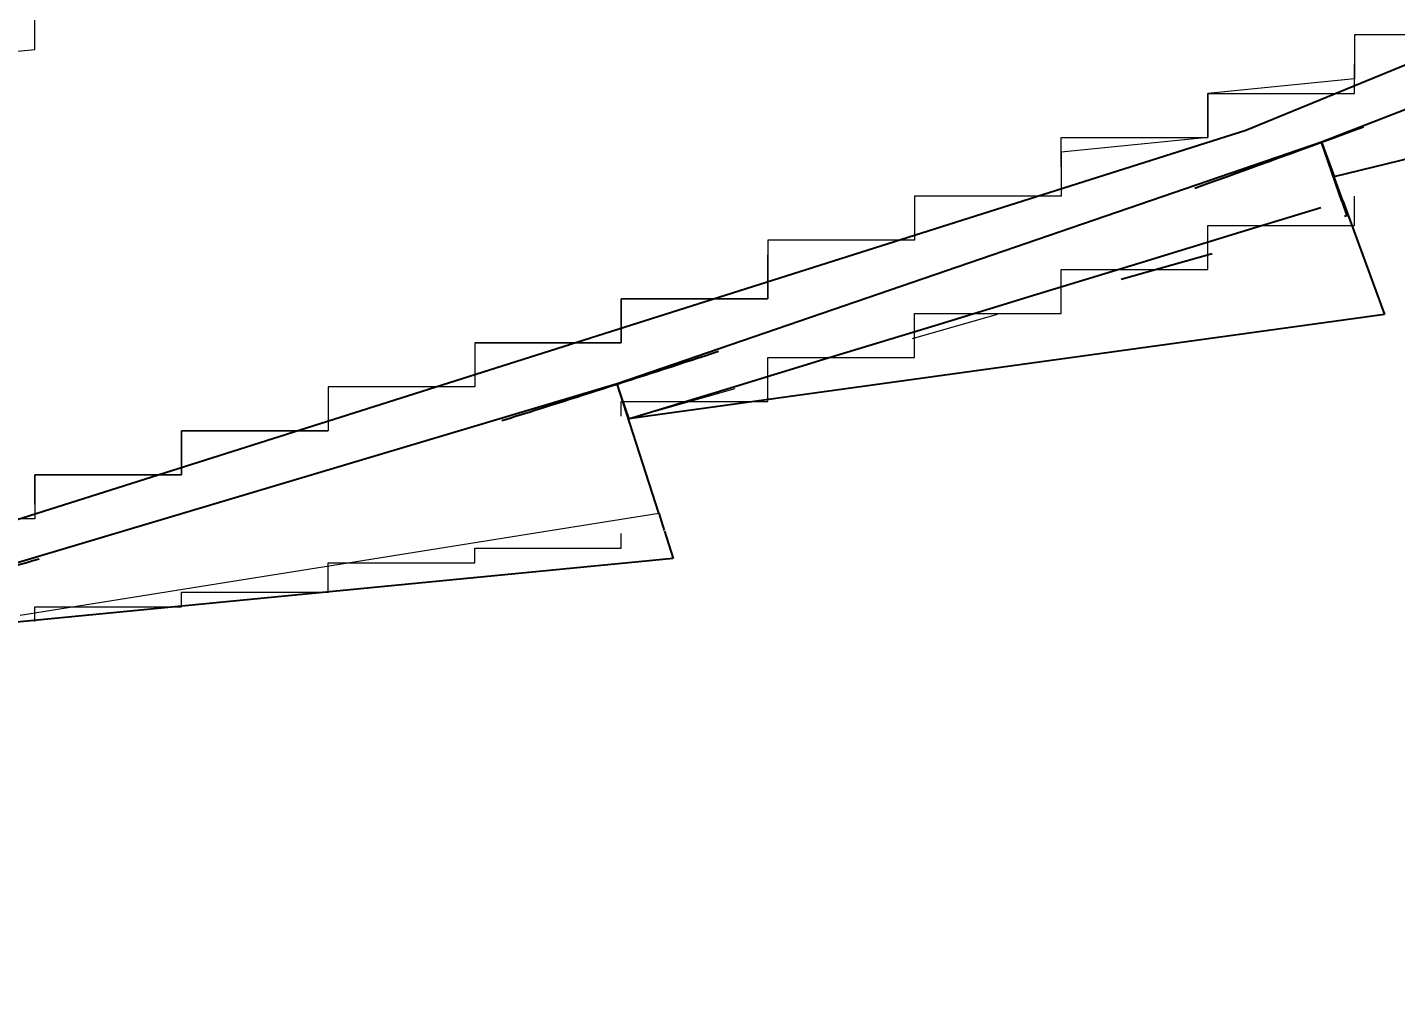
# Model space of a CAD drawing. Header units: millimetres. Extents: x -174040 to 151923, y -227569 to 142020.
# Drawn here: x -116684 to -115751, y -1966 to -1306 of the extents above; entities that cross this region are included whole.
import ezdxf

# ---------------------------------------------------------------- set-up
doc = ezdxf.new("R2010")
doc.units = ezdxf.units.MM
doc.header["$LTSCALE"] = 5
doc.linetypes.add('E-RG-1F$0$$0$DOTE', pattern=[2.42, 2, -0.2, 0.02, -0.2])
for name, color, linetype in [('00外装饰面', 21, 'Continuous'), ('A—楼梯、电梯、栏杆', 50, 'Continuous'), ('A—轴线、尺寸', 1, 'Continuous'), ('E1-RI-3F$0$J-DOTE轴线', 1, 'Continuous'), ('轴线100', 1, 'Continuous')]:
    doc.layers.add(name, color=color, linetype=linetype)
doc.layers.add('E1-RI-3F$0$A-GLAZ', color=6, linetype='Continuous', lineweight=5)
doc.layers.add('E1-RI-3F$0$A-GLAZ-CWMG', color=3, linetype='Continuous', lineweight=5)
doc.styles.add('ARIAL', font='arial.ttf')
doc.dimstyles.new('200', dxfattribs={"dimscale": 200, "dimtxt": 2.5, "dimasz": 2, "dimexe": 1, "dimexo": 1, "dimgap": 0.8, "dimtad": 1, "dimdec": 0, "dimdsep": 46, "dimtxsty": 'ARIAL', "dimblk1": 'ARCHTICK', "dimblk2": 'ARCHTICK', "dimsah": 1, "dimcen": -0.9, "dimdle": 1, "dimclrd": 256, "dimclre": 256, "dimclrt": 40, "dimaunit": 1, "dimadec": 0, "dimazin": 0, "dimtfac": 0.35, "dimtdec": 0, "dimtix": 1, "dimtmove": 2, "dimatfit": 3, "dimldrblk": 'ARCHTICK', "dimfxl": 0, "dimtvp": 0.8, "dimtolj": 1, "dimtzin": 0, "dimarcsym": 0})

# ---------------------------------------------------------------- blocks, each defined once
blk = doc.blocks.new('_ArchTick')
at = {"color": 0, "linetype": 'ByBlock', "const_width": 0.15}
blk.add_lwpolyline([(-0.5, -0.5), (0.5, 0.5)], dxfattribs=at)
blk = doc.blocks.new('*D205')
at = {"layer": 'A—轴线、尺寸', "linetype": 'ByBlock', "lineweight": -2}
for p, q in [((-113662.22, 3512.54), (-111806.54, -5253.37)), ((-120663.67, 2786.61), (-118654.77, -6703.09)), ((-111652.3, -5016.28), (-116518.79, -6046.49)), ((-118891.86, -6548.85), (-118286.99, -6420.8))]:
    blk.add_line(p, q, dxfattribs=at)
at = {"layer": 'Defpoints', "color": 0, "linetype": 'ByBlock'}
for p in [(-113703.64, 3708.2), (-120705.09, 2982.27), (-111847.96, -5057.7)]:
    blk.add_point(p, dxfattribs=at)
at = {"layer": 'A—轴线、尺寸', "linetype": 'ByBlock', "lineweight": -2, "xscale": 400, "yscale": 400, "zscale": 400}
for p, rotation in [((-111847.96, -5057.7), 11.95264845949663), ((-118696.19, -6507.43), 191.9526484594966)]:
    blk.add_blockref('_ArchTick', p, dxfattribs=dict(at, rotation=rotation))
at = {"layer": 'A—轴线、尺寸', "color": 40, "linetype": 'ByBlock', "insert": (-117455.96, -5982.97), "char_height": 500, "attachment_point": 5, "rotation": 11.95265, "style": 'ARIAL'}
blk.add_mtext('\\A1;7000', dxfattribs=at)
blk = doc.blocks.new('*D250')
at = {"layer": 'A—轴线、尺寸', "linetype": 'ByBlock', "lineweight": -2}
for p, q in [((-113765.77, 4001.69), (-111599.43, -6231.69)), ((-141374.06, -779.91), (-138992.37, -12030.58)), ((-139229.45, -11876.34), (-111445.19, -5994.61))]:
    blk.add_line(p, q, dxfattribs=at)
at = {"layer": 'Defpoints', "color": 0, "linetype": 'ByBlock'}
for p in [(-113807.19, 4197.36), (-141415.48, -584.25), (-111640.85, -6036.03)]:
    blk.add_point(p, dxfattribs=at)
at = {"layer": 'A—轴线、尺寸', "linetype": 'ByBlock', "lineweight": -2, "xscale": 400, "yscale": 400, "zscale": 400}
for p, rotation in [((-111640.85, -6036.03), 11.95264845949663), ((-139033.79, -11834.92), 191.9526484594966)]:
    blk.add_blockref('_ArchTick', p, dxfattribs=dict(at, rotation=rotation))
at = {"layer": 'A—轴线、尺寸', "color": 40, "linetype": 'ByBlock', "insert": (-125423.33, -8529.19), "char_height": 500, "attachment_point": 5, "rotation": 11.95265, "style": 'ARIAL'}
blk.add_mtext('\\A1;28000', dxfattribs=at)
blk = doc.blocks.new('A$C1C9D1350')
at = {"layer": '轴线100', "linetype": 'E-RG-1F$0$$0$DOTE'}
blk.add_arc((-185606.87, -484410.07), 487500, 90.1310594, 98.0275648, dxfattribs=at)

msp = doc.modelspace()

# ---------------------------------------------------------------- linework, layer by layer
at = {"layer": '00外装饰面', "linetype": 'ByBlock', "ltscale": 5}
msp.add_lwpolyline([(-134258.8, -2040.11), (-134130.33, -2646.92, -0.034352), (-67514.07, 2263.76), (-67252.44, 5211.15)], format="xyb", dxfattribs=at)
at = {"layer": 'A—楼梯、电梯、栏杆'}
for p, q in [((-114922.34, -996.03, 0.03), (-115852.94, -1376.53, 0.03)), ((-115328.31, -1200.22), (-115801.31, -1384.58)), ((-115852.97, -1376.54, 0.07), (-116811.4, -1680.2, 0.07)), ((-115801.31, -1384.58), (-116281.46, -1549.42)), ((-115801.31, -1384.58), (-116281.46, -1549.42)), ((-115801.31, -1384.58), (-115792.71, -1408.06)), ((-115786.69, -1424.49), (-115801.31, -1384.58)), ((-115787.52, -1424.74), (-115801.31, -1384.58)), ((-115792.71, -1408.06), (-115721.31, -1390.58)), ((-115787.51, -1424.77), (-115784.08, -1434.77)), ((-115786.69, -1424.49), (-115758.31, -1501.95)), ((-115784.08, -1434.77), (-115785.55, -1435.19)), ((-115875.79, -1460.69), (-115937.87, -1478.24)), ((-115758.31, -1501.95), (-116273.82, -1573.23)), ((-116281.46, -1549.42), (-116767.95, -1694.45)), ((-116253.22, -1637.5), (-116281.46, -1549.42)), ((-116253.22, -1637.5), (-116249.44, -1649.31)), ((-116249.3, -1649.75), (-116243.3, -1668.45)), ((-116243.3, -1668.45), (-116761.3, -1718.55))]:
    msp.add_line(p, q, dxfattribs=at)
msp.add_lwpolyline([(-116273.82, -1573.23), (-116204.23, -1551.98), (-116134.64, -1530.73), (-116065.05, -1509.48), (-115995.46, -1488.23), (-115925.87, -1466.99), (-115856.28, -1445.74), (-115801.82, -1429.11)], dxfattribs=at)
for start, end in [(289.696196, 290.262272), (287.392292, 288.108577), (285.223219, 285.869254)]:
    msp.add_arc((-120064.65, 10252.39), 12393.36, start, end, dxfattribs=at)
at = {"layer": 'E1-RI-3F$0$A-GLAZ', "color": 8}
for p, q in [((-116678.71, -1311.3), (-116678.71, -1301.3)), ((-116678.71, -1321.3), (-116678.71, -1311.3)), ((-116678.71, -1311.3), (-116678.71, -1311.3)), ((-116678.71, -1311.3), (-116678.71, -1311.3)), ((-115678.71, -1311.3), (-115778.71, -1311.3)), ((-115778.71, -1311.3), (-115778.71, -1321.3)), ((-116778.71, -1331.3), (-116678.71, -1321.3)), ((-116678.71, -1321.3), (-116678.71, -1321.3)), ((-116678.71, -1321.3), (-116678.71, -1321.3)), ((-115778.71, -1321.3), (-115778.71, -1321.3)), ((-115778.71, -1321.3), (-115778.71, -1321.3)), ((-115778.71, -1321.3), (-115778.71, -1331.3)), ((-115778.71, -1331.3), (-115778.71, -1331.3)), ((-115778.71, -1331.3), (-115778.71, -1341.3)), ((-115778.71, -1341.3), (-115878.71, -1351.3)), ((-115778.71, -1341.3), (-115778.71, -1341.3)), ((-115778.71, -1341.3), (-115778.71, -1341.3)), ((-115878.71, -1351.3), (-115878.71, -1351.3)), ((-115878.71, -1351.3), (-115878.71, -1361.3)), ((-115878.71, -1361.3), (-115878.71, -1361.3)), ((-115878.71, -1361.3), (-115878.71, -1361.3)), ((-115878.71, -1361.3), (-115878.71, -1371.3)), ((-115878.71, -1371.3), (-115878.71, -1371.3)), ((-115878.71, -1371.3), (-115878.71, -1371.3)), ((-115878.71, -1371.3), (-115878.71, -1381.3)), ((-115878.71, -1381.3), (-115978.71, -1391.3)), ((-115878.71, -1381.3), (-115878.71, -1381.3)), ((-115978.71, -1391.3), (-115978.71, -1391.3)), ((-115978.71, -1391.3), (-115978.71, -1391.3)), ((-115978.71, -1391.3), (-115978.71, -1401.3)), ((-115978.71, -1401.3), (-115978.71, -1401.3)), ((-115978.71, -1401.3), (-115978.71, -1411.3)), ((-115978.71, -1411.3), (-115978.71, -1411.3)), ((-115978.71, -1411.3), (-115978.71, -1411.3)), ((-115978.71, -1411.3), (-115978.71, -1421.3)), ((-115978.71, -1421.3), (-116078.71, -1421.3)), ((-116078.71, -1421.3), (-116078.71, -1421.3)), ((-116078.71, -1421.3), (-116078.71, -1431.3)), ((-115778.71, -1431.3), (-115778.71, -1421.3)), ((-115778.71, -1421.3), (-115778.71, -1421.3)), ((-116078.71, -1431.3), (-116078.71, -1431.3)), ((-116078.71, -1431.3), (-116078.71, -1431.3)), ((-116078.71, -1431.3), (-116078.71, -1441.3)), ((-115778.71, -1441.3), (-115778.71, -1431.3)), ((-115778.71, -1431.3), (-115778.71, -1431.3)), ((-115778.71, -1431.3), (-115778.71, -1431.3)), ((-115778.71, -1431.3), (-115778.71, -1431.3)), ((-115778.71, -1431.3), (-115778.71, -1431.3)), ((-115778.71, -1431.3), (-115778.71, -1431.3)), ((-115778.71, -1431.3), (-115778.71, -1431.3)), ((-115778.71, -1431.3), (-115778.71, -1431.3)), ((-115778.71, -1431.3), (-115778.71, -1431.3)), ((-115778.71, -1431.3), (-115778.71, -1431.3)), ((-115778.71, -1431.3), (-115778.71, -1431.3)), ((-115778.71, -1431.3), (-115778.71, -1431.3)), ((-115778.71, -1431.3), (-115778.71, -1431.3)), ((-116078.71, -1441.3), (-116078.71, -1441.3)), ((-116078.71, -1441.3), (-116078.71, -1451.3)), ((-115878.71, -1451.3), (-115878.71, -1441.3)), ((-115878.71, -1441.3), (-115878.71, -1441.3)), ((-115878.71, -1441.3), (-115878.71, -1441.3)), ((-115878.71, -1441.3), (-115878.71, -1441.3)), ((-115878.71, -1441.3), (-115878.71, -1441.3)), ((-115878.71, -1441.3), (-115878.71, -1441.3)), ((-115878.71, -1441.3), (-115878.71, -1441.3)), ((-115878.71, -1441.3), (-115878.71, -1441.3)), ((-115878.71, -1441.3), (-115878.71, -1441.3)), ((-115878.71, -1441.3), (-115878.71, -1441.3)), ((-115878.71, -1441.3), (-115878.71, -1441.3)), ((-115878.71, -1441.3), (-115778.71, -1441.3)), ((-115778.71, -1441.3), (-115778.71, -1441.3)), ((-116078.71, -1451.3), (-116178.71, -1451.3)), ((-116178.71, -1451.3), (-116178.71, -1461.3)), ((-116078.71, -1451.3), (-116078.71, -1451.3)), ((-115878.71, -1461.3), (-115878.71, -1451.3)), ((-115878.71, -1451.3), (-115878.71, -1451.3)), ((-115878.71, -1451.3), (-115878.71, -1451.3)), ((-115878.71, -1451.3), (-115878.71, -1451.3)), ((-115878.71, -1451.3), (-115878.71, -1451.3)), ((-115878.71, -1451.3), (-115878.71, -1451.3)), ((-115878.71, -1451.3), (-115878.71, -1451.3)), ((-115878.71, -1451.3), (-115878.71, -1451.3)), ((-115878.71, -1451.3), (-115878.71, -1451.3)), ((-115878.71, -1451.3), (-115878.71, -1451.3)), ((-115878.71, -1451.3), (-115878.71, -1451.3)), ((-115878.71, -1451.3), (-115878.71, -1451.3)), ((-115878.71, -1451.3), (-115878.71, -1451.3)), ((-116178.71, -1461.3), (-116178.71, -1461.3)), ((-116178.71, -1461.3), (-116178.71, -1461.3)), ((-116178.71, -1461.3), (-116178.71, -1471.3)), ((-116178.71, -1471.3), (-116178.71, -1461.3)), ((-116178.71, -1461.3), (-116178.71, -1461.3)), ((-116178.71, -1461.3), (-116178.71, -1461.3)), ((-116178.71, -1461.3), (-116178.71, -1461.3)), ((-116178.71, -1461.3), (-116178.71, -1461.3)), ((-116178.71, -1461.3), (-116178.71, -1461.3)), ((-116178.71, -1461.3), (-116178.71, -1461.3)), ((-116178.71, -1461.3), (-116178.71, -1461.3)), ((-116178.71, -1461.3), (-116178.71, -1461.3)), ((-116178.71, -1461.3), (-116178.71, -1461.3)), ((-116178.71, -1461.3), (-116178.71, -1461.3)), ((-116178.71, -1461.3), (-116178.71, -1461.3)), ((-116178.71, -1461.3), (-116178.71, -1461.3)), ((-116178.71, -1461.3), (-116178.71, -1461.3)), ((-116178.71, -1461.3), (-116178.71, -1461.3)), ((-116178.71, -1461.3), (-116178.71, -1461.3)), ((-116178.71, -1461.3), (-116178.71, -1461.3)), ((-116178.71, -1461.3), (-116178.71, -1461.3)), ((-116178.71, -1461.3), (-116178.71, -1461.3)), ((-115878.71, -1471.3), (-115878.71, -1461.3)), ((-115878.71, -1461.3), (-115878.71, -1461.3)), ((-115878.71, -1461.3), (-115878.71, -1461.3)), ((-115878.71, -1461.3), (-115878.71, -1461.3)), ((-115878.71, -1461.3), (-115878.71, -1461.3)), ((-115878.71, -1461.3), (-115878.71, -1461.3)), ((-115878.71, -1461.3), (-115878.71, -1461.3)), ((-115878.71, -1461.3), (-115878.71, -1461.3)), ((-115878.71, -1461.3), (-115878.71, -1461.3)), ((-115878.71, -1461.3), (-115878.71, -1461.3)), ((-115878.71, -1461.3), (-115878.71, -1461.3)), ((-115878.71, -1461.3), (-115878.71, -1461.3)), ((-115878.71, -1461.3), (-115878.71, -1461.3)), ((-116178.71, -1471.3), (-116178.71, -1471.3)), ((-116178.71, -1471.3), (-116178.71, -1471.3)), ((-116178.71, -1471.3), (-116178.71, -1481.3)), ((-116178.71, -1481.3), (-116178.71, -1471.3)), ((-116178.71, -1471.3), (-116178.71, -1471.3)), ((-116178.71, -1471.3), (-116178.71, -1471.3)), ((-116178.71, -1471.3), (-116178.71, -1471.3)), ((-116178.71, -1471.3), (-116178.71, -1471.3)), ((-116178.71, -1471.3), (-116178.71, -1471.3)), ((-116178.71, -1471.3), (-116178.71, -1471.3)), ((-116178.71, -1471.3), (-116178.71, -1471.3)), ((-116178.71, -1471.3), (-116178.71, -1471.3)), ((-116178.71, -1471.3), (-116178.71, -1471.3)), ((-116178.71, -1471.3), (-116178.71, -1471.3)), ((-116178.71, -1471.3), (-116178.71, -1471.3)), ((-116178.71, -1471.3), (-116178.71, -1471.3)), ((-116178.71, -1471.3), (-116178.71, -1471.3)), ((-116178.71, -1471.3), (-116178.71, -1471.3)), ((-116178.71, -1471.3), (-116178.71, -1471.3)), ((-116178.71, -1471.3), (-116178.71, -1471.3)), ((-116178.71, -1471.3), (-116178.71, -1471.3)), ((-116178.71, -1471.3), (-116178.71, -1471.3)), ((-116178.71, -1471.3), (-116178.71, -1471.3)), ((-116178.71, -1471.3), (-116178.71, -1471.3)), ((-116178.71, -1471.3), (-116178.71, -1471.3)), ((-116178.71, -1471.3), (-116178.71, -1471.3)), ((-116178.71, -1471.3), (-116178.71, -1471.3)), ((-116178.71, -1471.3), (-116178.71, -1471.3)), ((-115978.71, -1481.3), (-115978.71, -1471.3)), ((-115978.71, -1471.3), (-115978.71, -1471.3)), ((-115978.71, -1471.3), (-115978.71, -1471.3)), ((-115978.71, -1471.3), (-115978.71, -1471.3)), ((-115978.71, -1471.3), (-115978.71, -1471.3)), ((-115978.71, -1471.3), (-115978.71, -1471.3)), ((-115978.71, -1471.3), (-115978.71, -1471.3)), ((-115978.71, -1471.3), (-115978.71, -1471.3)), ((-115978.71, -1471.3), (-115978.71, -1471.3)), ((-115978.71, -1471.3), (-115978.71, -1471.3)), ((-115978.71, -1471.3), (-115978.71, -1471.3)), ((-115978.71, -1471.3), (-115878.71, -1471.3)), ((-115878.71, -1471.3), (-115878.71, -1471.3)), ((-116178.71, -1481.3), (-116178.71, -1481.3)), ((-116178.71, -1481.3), (-116178.71, -1491.3)), ((-116178.71, -1491.3), (-116178.71, -1481.3)), ((-116178.71, -1481.3), (-116178.71, -1481.3)), ((-116178.71, -1481.3), (-116178.71, -1481.3)), ((-116178.71, -1481.3), (-116178.71, -1481.3)), ((-116178.71, -1481.3), (-116178.71, -1481.3)), ((-116178.71, -1481.3), (-116178.71, -1481.3)), ((-116178.71, -1481.3), (-116178.71, -1481.3)), ((-116178.71, -1481.3), (-116178.71, -1481.3)), ((-116178.71, -1481.3), (-116178.71, -1481.3)), ((-116178.71, -1481.3), (-116178.71, -1481.3)), ((-116178.71, -1481.3), (-116178.71, -1481.3)), ((-116178.71, -1481.3), (-116178.71, -1481.3)), ((-116178.71, -1481.3), (-116178.71, -1481.3)), ((-116178.71, -1481.3), (-116178.71, -1481.3)), ((-116178.71, -1481.3), (-116178.71, -1481.3)), ((-116178.71, -1481.3), (-116178.71, -1481.3)), ((-116178.71, -1481.3), (-116178.71, -1481.3)), ((-116178.71, -1481.3), (-116178.71, -1481.3)), ((-116178.71, -1481.3), (-116178.71, -1481.3)), ((-116178.71, -1481.3), (-116178.71, -1481.3)), ((-116178.71, -1481.3), (-116178.71, -1481.3)), ((-116178.71, -1481.3), (-116178.71, -1481.3)), ((-116178.71, -1481.3), (-116178.71, -1481.3)), ((-116178.71, -1481.3), (-116178.71, -1481.3)), ((-116178.71, -1481.3), (-116178.71, -1481.3)), ((-115978.71, -1491.3), (-115978.71, -1481.3)), ((-115978.71, -1481.3), (-115978.71, -1481.3)), ((-115978.71, -1481.3), (-115978.71, -1481.3)), ((-115978.71, -1481.3), (-115978.71, -1481.3)), ((-115978.71, -1481.3), (-115978.71, -1481.3)), ((-115978.71, -1481.3), (-115978.71, -1481.3)), ((-115978.71, -1481.3), (-115978.71, -1481.3)), ((-115978.71, -1481.3), (-115978.71, -1481.3)), ((-115978.71, -1481.3), (-115978.71, -1481.3)), ((-115978.71, -1481.3), (-115978.71, -1481.3)), ((-115978.71, -1481.3), (-115978.71, -1481.3)), ((-115978.71, -1481.3), (-115978.71, -1481.3)), ((-115978.71, -1481.3), (-115978.71, -1481.3)), ((-116178.71, -1491.3), (-116278.71, -1491.3)), ((-116278.71, -1491.3), (-116278.71, -1491.3)), ((-116278.71, -1491.3), (-116278.71, -1501.3)), ((-116278.71, -1501.3), (-116278.71, -1491.3)), ((-116278.71, -1491.3), (-116278.71, -1491.3)), ((-116278.71, -1491.3), (-116278.71, -1491.3)), ((-116278.71, -1491.3), (-116278.71, -1491.3)), ((-116278.71, -1491.3), (-116278.71, -1491.3)), ((-116278.71, -1491.3), (-116278.71, -1491.3)), ((-116278.71, -1491.3), (-116278.71, -1491.3)), ((-116278.71, -1491.3), (-116278.71, -1491.3)), ((-116278.71, -1491.3), (-116278.71, -1491.3)), ((-116278.71, -1491.3), (-116278.71, -1491.3)), ((-116278.71, -1491.3), (-116278.71, -1491.3)), ((-116278.71, -1491.3), (-116278.71, -1491.3)), ((-116278.71, -1491.3), (-116278.71, -1491.3)), ((-116278.71, -1491.3), (-116278.71, -1491.3)), ((-116278.71, -1491.3), (-116278.71, -1491.3)), ((-116278.71, -1491.3), (-116278.71, -1491.3)), ((-116278.71, -1491.3), (-116278.71, -1491.3)), ((-116278.71, -1491.3), (-116278.71, -1491.3)), ((-116278.71, -1491.3), (-116278.71, -1491.3)), ((-116278.71, -1491.3), (-116278.71, -1491.3)), ((-116278.71, -1491.3), (-116278.71, -1491.3)), ((-116278.71, -1491.3), (-116178.71, -1491.3)), ((-116178.71, -1491.3), (-116178.71, -1491.3)), ((-116178.71, -1491.3), (-116178.71, -1491.3)), ((-115978.71, -1501.3), (-115978.71, -1491.3)), ((-115978.71, -1491.3), (-115978.71, -1491.3)), ((-115978.71, -1491.3), (-115978.71, -1491.3)), ((-115978.71, -1491.3), (-115978.71, -1491.3)), ((-115978.71, -1491.3), (-115978.71, -1491.3)), ((-115978.71, -1491.3), (-115978.71, -1491.3)), ((-115978.71, -1491.3), (-115978.71, -1491.3)), ((-115978.71, -1491.3), (-115978.71, -1491.3)), ((-115978.71, -1491.3), (-115978.71, -1491.3)), ((-115978.71, -1491.3), (-115978.71, -1491.3)), ((-115978.71, -1491.3), (-115978.71, -1491.3)), ((-115978.71, -1491.3), (-115978.71, -1491.3)), ((-115978.71, -1491.3), (-115978.71, -1491.3)), ((-116278.71, -1501.3), (-116278.71, -1501.3)), ((-116278.71, -1501.3), (-116278.71, -1501.3)), ((-116278.71, -1501.3), (-116278.71, -1511.3)), ((-116278.71, -1511.3), (-116278.71, -1501.3)), ((-116278.71, -1501.3), (-116278.71, -1501.3)), ((-116278.71, -1501.3), (-116278.71, -1501.3)), ((-116278.71, -1501.3), (-116278.71, -1501.3)), ((-116278.71, -1501.3), (-116278.71, -1501.3)), ((-116278.71, -1501.3), (-116278.71, -1501.3)), ((-116278.71, -1501.3), (-116278.71, -1501.3)), ((-116278.71, -1501.3), (-116278.71, -1501.3)), ((-116278.71, -1501.3), (-116278.71, -1501.3)), ((-116278.71, -1501.3), (-116278.71, -1501.3)), ((-116278.71, -1501.3), (-116278.71, -1501.3)), ((-116278.71, -1501.3), (-116278.71, -1501.3)), ((-116278.71, -1501.3), (-116278.71, -1501.3)), ((-116278.71, -1501.3), (-116278.71, -1501.3)), ((-116278.71, -1501.3), (-116278.71, -1501.3)), ((-116278.71, -1501.3), (-116278.71, -1501.3)), ((-116278.71, -1501.3), (-116278.71, -1501.3)), ((-116278.71, -1501.3), (-116278.71, -1501.3)), ((-116278.71, -1501.3), (-116278.71, -1501.3)), ((-116278.71, -1501.3), (-116278.71, -1501.3)), ((-116278.71, -1501.3), (-116278.71, -1501.3)), ((-116278.71, -1501.3), (-116278.71, -1501.3)), ((-116278.71, -1501.3), (-116278.71, -1501.3)), ((-116278.71, -1501.3), (-116278.71, -1501.3)), ((-116278.71, -1501.3), (-116278.71, -1501.3)), ((-116078.71, -1511.3), (-116078.71, -1501.3)), ((-116078.71, -1501.3), (-116078.71, -1501.3)), ((-116078.71, -1501.3), (-116078.71, -1501.3)), ((-116078.71, -1501.3), (-116078.71, -1501.3)), ((-116078.71, -1501.3), (-116078.71, -1501.3)), ((-116078.71, -1501.3), (-116078.71, -1501.3)), ((-116078.71, -1501.3), (-116078.71, -1501.3)), ((-116078.71, -1501.3), (-116078.71, -1501.3)), ((-116078.71, -1501.3), (-116078.71, -1501.3)), ((-116078.71, -1501.3), (-116078.71, -1501.3)), ((-116078.71, -1501.3), (-116078.71, -1501.3)), ((-116078.71, -1501.3), (-115978.71, -1501.3)), ((-115978.71, -1501.3), (-115978.71, -1501.3)), ((-116278.71, -1511.3), (-116278.71, -1511.3)), ((-116278.71, -1511.3), (-116278.71, -1511.3)), ((-116278.71, -1511.3), (-116278.71, -1521.3)), ((-116278.71, -1521.3), (-116278.71, -1511.3)), ((-116278.71, -1511.3), (-116278.71, -1511.3)), ((-116278.71, -1511.3), (-116278.71, -1511.3)), ((-116278.71, -1511.3), (-116278.71, -1511.3)), ((-116278.71, -1511.3), (-116278.71, -1511.3)), ((-116278.71, -1511.3), (-116278.71, -1511.3)), ((-116278.71, -1511.3), (-116278.71, -1511.3)), ((-116278.71, -1511.3), (-116278.71, -1511.3)), ((-116278.71, -1511.3), (-116278.71, -1511.3)), ((-116278.71, -1511.3), (-116278.71, -1511.3)), ((-116278.71, -1511.3), (-116278.71, -1511.3)), ((-116278.71, -1511.3), (-116278.71, -1511.3)), ((-116278.71, -1511.3), (-116278.71, -1511.3)), ((-116278.71, -1511.3), (-116278.71, -1511.3)), ((-116278.71, -1511.3), (-116278.71, -1511.3)), ((-116278.71, -1511.3), (-116278.71, -1511.3)), ((-116278.71, -1511.3), (-116278.71, -1511.3)), ((-116278.71, -1511.3), (-116278.71, -1511.3)), ((-116278.71, -1511.3), (-116278.71, -1511.3)), ((-116278.71, -1511.3), (-116278.71, -1511.3)), ((-116278.71, -1511.3), (-116278.71, -1511.3)), ((-116278.71, -1511.3), (-116278.71, -1511.3)), ((-116278.71, -1511.3), (-116278.71, -1511.3)), ((-116278.71, -1511.3), (-116278.71, -1511.3)), ((-116278.71, -1511.3), (-116278.71, -1511.3)), ((-116278.71, -1511.3), (-116278.71, -1511.3)), ((-116022.41, -1502.13), (-116080.46, -1518.54)), ((-116078.71, -1521.3), (-116078.71, -1511.3)), ((-116078.71, -1511.3), (-116078.71, -1511.3)), ((-116078.71, -1511.3), (-116078.71, -1511.3)), ((-116078.71, -1511.3), (-116078.71, -1511.3)), ((-116078.71, -1511.3), (-116078.71, -1511.3)), ((-116078.71, -1511.3), (-116078.71, -1511.3)), ((-116078.71, -1511.3), (-116078.71, -1511.3)), ((-116078.71, -1511.3), (-116078.71, -1511.3)), ((-116078.71, -1511.3), (-116078.71, -1511.3)), ((-116078.71, -1511.3), (-116078.71, -1511.3)), ((-116078.71, -1511.3), (-116078.71, -1511.3)), ((-116078.71, -1511.3), (-116078.71, -1511.3)), ((-116078.71, -1511.3), (-116078.71, -1511.3)), ((-116278.71, -1521.3), (-116378.71, -1521.3)), ((-116378.71, -1521.3), (-116378.71, -1521.3)), ((-116378.71, -1521.3), (-116378.71, -1531.3)), ((-116378.71, -1521.3), (-116378.71, -1521.3)), ((-116378.71, -1521.3), (-116378.71, -1521.3)), ((-116378.71, -1521.3), (-116378.71, -1521.3)), ((-116378.71, -1521.3), (-116378.71, -1521.3)), ((-116378.71, -1521.3), (-116378.71, -1521.3)), ((-116378.71, -1521.3), (-116378.71, -1521.3)), ((-116378.71, -1521.3), (-116278.71, -1521.3)), ((-116278.71, -1521.3), (-116278.71, -1521.3)), ((-116278.71, -1521.3), (-116278.71, -1521.3)), ((-116278.71, -1521.3), (-116278.71, -1521.3)), ((-116278.71, -1521.3), (-116278.71, -1521.3)), ((-116278.71, -1521.3), (-116278.71, -1521.3)), ((-116278.71, -1521.3), (-116278.71, -1521.3)), ((-116278.71, -1521.3), (-116278.71, -1521.3)), ((-116278.71, -1521.3), (-116278.71, -1521.3)), ((-116078.71, -1531.3), (-116078.71, -1521.3)), ((-116078.71, -1521.3), (-116078.71, -1521.3)), ((-116078.71, -1521.3), (-116078.71, -1521.3)), ((-116078.71, -1521.3), (-116078.71, -1521.3)), ((-116078.71, -1521.3), (-116078.71, -1521.3)), ((-116078.71, -1521.3), (-116078.71, -1521.3)), ((-116078.71, -1521.3), (-116078.71, -1521.3)), ((-116078.71, -1521.3), (-116078.71, -1521.3)), ((-116078.71, -1521.3), (-116078.71, -1521.3)), ((-116078.71, -1521.3), (-116078.71, -1521.3)), ((-116078.71, -1521.3), (-116078.71, -1521.3)), ((-116078.71, -1521.3), (-116078.71, -1521.3)), ((-116078.71, -1521.3), (-116078.71, -1521.3)), ((-116378.71, -1531.3), (-116378.71, -1531.3)), ((-116378.71, -1531.3), (-116378.71, -1531.3)), ((-116378.71, -1531.3), (-116378.71, -1541.3)), ((-116178.71, -1541.3), (-116178.71, -1531.3)), ((-116178.71, -1531.3), (-116178.71, -1531.3)), ((-116178.71, -1531.3), (-116178.71, -1531.3)), ((-116178.71, -1531.3), (-116178.71, -1531.3)), ((-116178.71, -1531.3), (-116178.71, -1531.3)), ((-116178.71, -1531.3), (-116178.71, -1531.3)), ((-116178.71, -1531.3), (-116178.71, -1531.3)), ((-116178.71, -1531.3), (-116178.71, -1531.3)), ((-116178.71, -1531.3), (-116178.71, -1531.3)), ((-116178.71, -1531.3), (-116078.71, -1531.3)), ((-116078.71, -1531.3), (-116078.71, -1531.3)), ((-116078.71, -1531.3), (-116078.71, -1531.3)), ((-116378.71, -1541.3), (-116378.71, -1541.3)), ((-116378.71, -1541.3), (-116378.71, -1541.3)), ((-116378.71, -1541.3), (-116378.71, -1551.3)), ((-116178.71, -1551.3), (-116178.71, -1541.3)), ((-116178.71, -1541.3), (-116178.71, -1541.3)), ((-116178.71, -1541.3), (-116178.71, -1541.3)), ((-116178.71, -1541.3), (-116178.71, -1541.3)), ((-116178.71, -1541.3), (-116178.71, -1541.3)), ((-116178.71, -1541.3), (-116178.71, -1541.3)), ((-116178.71, -1541.3), (-116178.71, -1541.3)), ((-116178.71, -1541.3), (-116178.71, -1541.3)), ((-116178.71, -1541.3), (-116178.71, -1541.3)), ((-116178.71, -1541.3), (-116178.71, -1541.3)), ((-116178.71, -1541.3), (-116178.71, -1541.3)), ((-116178.71, -1541.3), (-116178.71, -1541.3)), ((-116178.71, -1541.3), (-116178.71, -1541.3)), ((-116378.71, -1551.3), (-116478.71, -1551.3)), ((-116478.71, -1551.3), (-116478.71, -1551.3)), ((-116478.71, -1551.3), (-116478.71, -1561.3)), ((-116281.46, -1549.42), (-116273.82, -1573.23)), ((-116281.46, -1549.42), (-116273.34, -1573.06)), ((-116201.32, -1552.7), (-116273.34, -1573.06)), ((-116178.71, -1561.3), (-116178.71, -1551.3)), ((-116178.71, -1551.3), (-116178.71, -1551.3)), ((-116178.71, -1551.3), (-116178.71, -1551.3)), ((-116178.71, -1551.3), (-116178.71, -1551.3)), ((-116178.71, -1551.3), (-116178.71, -1551.3)), ((-116178.71, -1551.3), (-116178.71, -1551.3)), ((-116178.71, -1551.3), (-116178.71, -1551.3)), ((-116178.71, -1551.3), (-116178.71, -1551.3)), ((-116178.71, -1551.3), (-116178.71, -1551.3)), ((-116178.71, -1551.3), (-116178.71, -1551.3)), ((-116178.71, -1551.3), (-116178.71, -1551.3)), ((-116178.71, -1551.3), (-116178.71, -1551.3)), ((-116178.71, -1551.3), (-116178.71, -1551.3)), ((-116478.71, -1561.3), (-116478.71, -1561.3)), ((-116478.71, -1561.3), (-116478.71, -1561.3)), ((-116478.71, -1561.3), (-116478.71, -1571.3)), ((-116278.71, -1571.3), (-116278.71, -1561.3)), ((-116278.71, -1561.3), (-116278.71, -1561.3)), ((-116278.71, -1561.3), (-116278.71, -1561.3)), ((-116278.71, -1561.3), (-116278.71, -1561.3)), ((-116278.71, -1561.3), (-116278.71, -1561.3)), ((-116278.71, -1561.3), (-116278.71, -1561.3)), ((-116278.71, -1561.3), (-116278.71, -1561.3)), ((-116278.71, -1561.3), (-116278.71, -1561.3)), ((-116278.71, -1561.3), (-116278.71, -1561.3)), ((-116278.71, -1561.3), (-116178.71, -1561.3)), ((-116178.71, -1561.3), (-116178.71, -1561.3)), ((-116178.71, -1561.3), (-116178.71, -1561.3)), ((-116178.71, -1561.3), (-116178.71, -1561.3)), ((-116478.71, -1571.3), (-116478.71, -1571.3)), ((-116478.71, -1571.3), (-116478.71, -1571.3)), ((-116478.71, -1571.3), (-116478.71, -1581.3)), ((-116278.71, -1571.3), (-116278.71, -1571.3)), ((-116278.71, -1571.3), (-116278.71, -1571.3)), ((-116278.71, -1571.3), (-116278.71, -1571.3)), ((-116278.71, -1571.3), (-116278.71, -1571.3)), ((-116278.71, -1571.3), (-116278.71, -1571.3)), ((-116278.71, -1571.3), (-116278.71, -1571.3)), ((-116278.71, -1571.3), (-116278.71, -1571.3)), ((-116278.71, -1571.3), (-116278.71, -1571.3)), ((-116478.71, -1581.3), (-116578.71, -1581.3)), ((-116578.71, -1581.3), (-116578.71, -1591.3)), ((-116578.71, -1591.3), (-116578.71, -1581.3)), ((-116578.71, -1581.3), (-116578.71, -1581.3)), ((-116578.71, -1581.3), (-116578.71, -1581.3)), ((-116578.71, -1581.3), (-116578.71, -1581.3)), ((-116578.71, -1581.3), (-116578.71, -1581.3)), ((-116578.71, -1581.3), (-116578.71, -1581.3)), ((-116578.71, -1581.3), (-116578.71, -1581.3)), ((-116578.71, -1581.3), (-116578.71, -1581.3)), ((-116578.71, -1581.3), (-116578.71, -1581.3)), ((-116578.71, -1581.3), (-116578.71, -1581.3)), ((-116578.71, -1581.3), (-116578.71, -1581.3)), ((-116578.71, -1581.3), (-116578.71, -1581.3)), ((-116578.71, -1581.3), (-116478.71, -1581.3)), ((-116478.71, -1581.3), (-116478.71, -1581.3)), ((-116478.71, -1581.3), (-116478.71, -1581.3)), ((-116478.71, -1581.3), (-116478.71, -1581.3)), ((-116478.71, -1581.3), (-116478.71, -1581.3)), ((-116478.71, -1581.3), (-116478.71, -1581.3)), ((-116478.71, -1581.3), (-116478.71, -1581.3)), ((-116478.71, -1581.3), (-116478.71, -1581.3)), ((-116478.71, -1581.3), (-116478.71, -1581.3)), ((-116478.71, -1581.3), (-116478.71, -1581.3)), ((-116478.71, -1581.3), (-116478.71, -1581.3)), ((-116478.71, -1581.3), (-116478.71, -1581.3)), ((-116478.71, -1581.3), (-116478.71, -1581.3)), ((-116478.71, -1581.3), (-116478.71, -1581.3)), ((-116478.71, -1581.3), (-116478.71, -1581.3)), ((-116578.71, -1591.3), (-116578.71, -1591.3)), ((-116578.71, -1591.3), (-116578.71, -1591.3)), ((-116578.71, -1591.3), (-116578.71, -1601.3)), ((-116578.71, -1601.3), (-116578.71, -1591.3)), ((-116578.71, -1591.3), (-116578.71, -1591.3)), ((-116578.71, -1591.3), (-116578.71, -1591.3)), ((-116578.71, -1591.3), (-116578.71, -1591.3)), ((-116578.71, -1591.3), (-116578.71, -1591.3)), ((-116578.71, -1591.3), (-116578.71, -1591.3)), ((-116578.71, -1591.3), (-116578.71, -1591.3)), ((-116578.71, -1591.3), (-116578.71, -1591.3)), ((-116578.71, -1591.3), (-116578.71, -1591.3)), ((-116578.71, -1591.3), (-116578.71, -1591.3)), ((-116578.71, -1591.3), (-116578.71, -1591.3)), ((-116578.71, -1591.3), (-116578.71, -1591.3)), ((-116578.71, -1591.3), (-116578.71, -1591.3)), ((-116578.71, -1591.3), (-116578.71, -1591.3)), ((-116578.71, -1591.3), (-116578.71, -1591.3)), ((-116578.71, -1591.3), (-116578.71, -1591.3)), ((-116578.71, -1591.3), (-116578.71, -1591.3)), ((-116578.71, -1591.3), (-116578.71, -1591.3)), ((-116578.71, -1591.3), (-116578.71, -1591.3)), ((-116578.71, -1591.3), (-116578.71, -1591.3)), ((-116578.71, -1591.3), (-116578.71, -1591.3)), ((-116578.71, -1591.3), (-116578.71, -1591.3)), ((-116578.71, -1591.3), (-116578.71, -1591.3)), ((-116578.71, -1591.3), (-116578.71, -1591.3)), ((-116578.71, -1591.3), (-116578.71, -1591.3)), ((-116578.71, -1591.3), (-116578.71, -1591.3)), ((-116578.71, -1591.3), (-116578.71, -1591.3)), ((-116578.71, -1601.3), (-116578.71, -1601.3)), ((-116578.71, -1601.3), (-116578.71, -1601.3)), ((-116578.71, -1601.3), (-116578.71, -1611.3)), ((-116578.71, -1611.3), (-116578.71, -1601.3)), ((-116578.71, -1601.3), (-116578.71, -1601.3)), ((-116578.71, -1601.3), (-116578.71, -1601.3)), ((-116578.71, -1601.3), (-116578.71, -1601.3)), ((-116578.71, -1601.3), (-116578.71, -1601.3)), ((-116578.71, -1601.3), (-116578.71, -1601.3)), ((-116578.71, -1601.3), (-116578.71, -1601.3)), ((-116578.71, -1601.3), (-116578.71, -1601.3)), ((-116578.71, -1601.3), (-116578.71, -1601.3)), ((-116578.71, -1601.3), (-116578.71, -1601.3)), ((-116578.71, -1601.3), (-116578.71, -1601.3)), ((-116578.71, -1601.3), (-116578.71, -1601.3)), ((-116578.71, -1601.3), (-116578.71, -1601.3)), ((-116578.71, -1601.3), (-116578.71, -1601.3)), ((-116578.71, -1601.3), (-116578.71, -1601.3)), ((-116578.71, -1601.3), (-116578.71, -1601.3)), ((-116578.71, -1601.3), (-116578.71, -1601.3)), ((-116578.71, -1601.3), (-116578.71, -1601.3)), ((-116578.71, -1601.3), (-116578.71, -1601.3)), ((-116578.71, -1601.3), (-116578.71, -1601.3)), ((-116578.71, -1601.3), (-116578.71, -1601.3)), ((-116578.71, -1601.3), (-116578.71, -1601.3)), ((-116578.71, -1601.3), (-116578.71, -1601.3)), ((-116578.71, -1601.3), (-116578.71, -1601.3)), ((-116578.71, -1601.3), (-116578.71, -1601.3)), ((-116578.71, -1601.3), (-116578.71, -1601.3)), ((-116578.71, -1601.3), (-116578.71, -1601.3)), ((-116578.71, -1611.3), (-116678.71, -1611.3)), ((-116678.71, -1611.3), (-116678.71, -1621.3)), ((-116678.71, -1621.3), (-116678.71, -1611.3)), ((-116678.71, -1611.3), (-116678.71, -1611.3)), ((-116678.71, -1611.3), (-116678.71, -1611.3)), ((-116678.71, -1611.3), (-116678.71, -1611.3)), ((-116678.71, -1611.3), (-116678.71, -1611.3)), ((-116678.71, -1611.3), (-116678.71, -1611.3)), ((-116678.71, -1611.3), (-116678.71, -1611.3)), ((-116678.71, -1611.3), (-116678.71, -1611.3)), ((-116678.71, -1611.3), (-116678.71, -1611.3)), ((-116678.71, -1611.3), (-116678.71, -1611.3)), ((-116678.71, -1611.3), (-116678.71, -1611.3)), ((-116678.71, -1611.3), (-116678.71, -1611.3)), ((-116678.71, -1611.3), (-116678.71, -1611.3)), ((-116678.71, -1611.3), (-116578.71, -1611.3)), ((-116578.71, -1611.3), (-116578.71, -1611.3)), ((-116578.71, -1611.3), (-116578.71, -1611.3)), ((-116578.71, -1611.3), (-116578.71, -1611.3)), ((-116578.71, -1611.3), (-116578.71, -1611.3)), ((-116578.71, -1611.3), (-116578.71, -1611.3)), ((-116578.71, -1611.3), (-116578.71, -1611.3)), ((-116578.71, -1611.3), (-116578.71, -1611.3)), ((-116578.71, -1611.3), (-116578.71, -1611.3)), ((-116578.71, -1611.3), (-116578.71, -1611.3)), ((-116578.71, -1611.3), (-116578.71, -1611.3)), ((-116578.71, -1611.3), (-116578.71, -1611.3)), ((-116578.71, -1611.3), (-116578.71, -1611.3)), ((-116578.71, -1611.3), (-116578.71, -1611.3)), ((-116578.71, -1611.3), (-116578.71, -1611.3)), ((-116578.71, -1611.3), (-116578.71, -1611.3)), ((-116678.71, -1621.3), (-116678.71, -1621.3)), ((-116678.71, -1621.3), (-116678.71, -1621.3)), ((-116678.71, -1621.3), (-116678.71, -1621.3)), ((-116678.71, -1621.3), (-116678.71, -1631.3)), ((-116678.71, -1631.3), (-116678.71, -1621.3)), ((-116678.71, -1621.3), (-116678.71, -1621.3)), ((-116678.71, -1621.3), (-116678.71, -1621.3)), ((-116678.71, -1621.3), (-116678.71, -1621.3)), ((-116678.71, -1621.3), (-116678.71, -1621.3)), ((-116678.71, -1621.3), (-116678.71, -1621.3)), ((-116678.71, -1621.3), (-116678.71, -1621.3)), ((-116678.71, -1621.3), (-116678.71, -1621.3)), ((-116678.71, -1621.3), (-116678.71, -1621.3)), ((-116678.71, -1621.3), (-116678.71, -1621.3)), ((-116678.71, -1621.3), (-116678.71, -1621.3)), ((-116678.71, -1621.3), (-116678.71, -1621.3)), ((-116678.71, -1621.3), (-116678.71, -1621.3)), ((-116678.71, -1621.3), (-116678.71, -1621.3)), ((-116678.71, -1621.3), (-116678.71, -1621.3)), ((-116678.71, -1621.3), (-116678.71, -1621.3)), ((-116678.71, -1621.3), (-116678.71, -1621.3)), ((-116678.71, -1621.3), (-116678.71, -1621.3)), ((-116678.71, -1621.3), (-116678.71, -1621.3)), ((-116678.71, -1621.3), (-116678.71, -1621.3)), ((-116678.71, -1621.3), (-116678.71, -1621.3)), ((-116678.71, -1621.3), (-116678.71, -1621.3)), ((-116678.71, -1621.3), (-116678.71, -1621.3)), ((-116678.71, -1621.3), (-116678.71, -1621.3)), ((-116678.71, -1621.3), (-116678.71, -1621.3)), ((-116678.71, -1621.3), (-116678.71, -1621.3)), ((-116678.71, -1621.3), (-116678.71, -1621.3)), ((-116678.71, -1621.3), (-116678.71, -1621.3)), ((-116678.71, -1631.3), (-116678.71, -1631.3)), ((-116678.71, -1631.3), (-116678.71, -1631.3)), ((-116678.71, -1631.3), (-116678.71, -1641.3)), ((-116678.71, -1631.3), (-116678.71, -1631.3)), ((-116678.71, -1631.3), (-116678.71, -1631.3)), ((-116678.71, -1631.3), (-116678.71, -1631.3)), ((-116678.71, -1631.3), (-116678.71, -1631.3)), ((-116678.71, -1631.3), (-116678.71, -1631.3)), ((-116678.71, -1631.3), (-116678.71, -1631.3)), ((-116678.71, -1631.3), (-116678.71, -1631.3)), ((-116678.71, -1631.3), (-116678.71, -1631.3)), ((-116678.71, -1631.3), (-116678.71, -1631.3)), ((-116678.71, -1631.3), (-116678.71, -1631.3)), ((-116678.71, -1631.3), (-116678.71, -1631.3)), ((-116678.71, -1631.3), (-116678.71, -1631.3)), ((-116678.71, -1631.3), (-116678.71, -1631.3)), ((-116678.71, -1631.3), (-116678.71, -1631.3)), ((-116678.71, -1631.3), (-116678.71, -1631.3)), ((-116678.71, -1631.3), (-116678.71, -1631.3)), ((-116678.71, -1631.3), (-116678.71, -1631.3)), ((-116678.71, -1631.3), (-116678.71, -1631.3)), ((-116678.71, -1631.3), (-116678.71, -1631.3)), ((-116678.71, -1631.3), (-116678.71, -1631.3)), ((-116678.71, -1631.3), (-116678.71, -1631.3)), ((-116678.71, -1631.3), (-116678.71, -1631.3)), ((-116678.71, -1631.3), (-116678.71, -1631.3)), ((-116678.71, -1641.3), (-116778.71, -1641.3)), ((-116325.8, -1649.08), (-116253.22, -1637.5)), ((-116398.39, -1660.66), (-116325.8, -1649.08)), ((-116278.71, -1661.3), (-116278.71, -1651.3)), ((-116278.71, -1651.3), (-116278.71, -1651.3)), ((-116278.71, -1651.3), (-116278.71, -1651.3)), ((-116278.71, -1651.3), (-116278.71, -1651.3)), ((-116278.71, -1651.3), (-116278.71, -1651.3)), ((-116278.71, -1651.3), (-116278.71, -1651.3)), ((-116278.71, -1651.3), (-116278.71, -1651.3)), ((-116278.71, -1651.3), (-116278.71, -1651.3)), ((-116278.71, -1651.3), (-116278.71, -1651.3)), ((-116278.71, -1651.3), (-116278.71, -1651.3)), ((-116278.71, -1651.3), (-116278.71, -1651.3)), ((-116278.71, -1651.3), (-116278.71, -1651.3)), ((-116278.71, -1651.3), (-116278.71, -1651.3)), ((-116278.71, -1651.3), (-116278.71, -1651.3)), ((-116278.71, -1651.3), (-116278.71, -1651.3)), ((-116278.71, -1651.3), (-116278.71, -1651.3)), ((-116278.71, -1651.3), (-116278.71, -1651.3)), ((-116278.71, -1651.3), (-116278.71, -1651.3)), ((-116278.71, -1651.3), (-116278.71, -1651.3)), ((-116278.71, -1651.3), (-116278.71, -1651.3)), ((-116278.71, -1651.3), (-116278.71, -1651.3)), ((-116278.71, -1651.3), (-116278.71, -1651.3)), ((-116470.97, -1672.24), (-116398.39, -1660.66)), ((-116378.71, -1671.3), (-116378.71, -1661.3)), ((-116378.71, -1661.3), (-116378.71, -1661.3)), ((-116378.71, -1661.3), (-116378.71, -1661.3)), ((-116378.71, -1661.3), (-116378.71, -1661.3)), ((-116378.71, -1661.3), (-116378.71, -1661.3)), ((-116378.71, -1661.3), (-116378.71, -1661.3)), ((-116378.71, -1661.3), (-116378.71, -1661.3)), ((-116378.71, -1661.3), (-116378.71, -1661.3)), ((-116378.71, -1661.3), (-116378.71, -1661.3)), ((-116378.71, -1661.3), (-116378.71, -1661.3)), ((-116378.71, -1661.3), (-116378.71, -1661.3)), ((-116378.71, -1661.3), (-116378.71, -1661.3)), ((-116378.71, -1661.3), (-116378.71, -1661.3)), ((-116378.71, -1661.3), (-116378.71, -1661.3)), ((-116378.71, -1661.3), (-116378.71, -1661.3)), ((-116378.71, -1661.3), (-116378.71, -1661.3)), ((-116378.71, -1661.3), (-116378.71, -1661.3)), ((-116378.71, -1661.3), (-116378.71, -1661.3)), ((-116378.71, -1661.3), (-116378.71, -1661.3)), ((-116378.71, -1661.3), (-116278.71, -1661.3)), ((-116278.71, -1661.3), (-116278.71, -1661.3)), ((-116278.71, -1661.3), (-116278.71, -1661.3)), ((-116278.71, -1661.3), (-116278.71, -1661.3)), ((-116278.71, -1661.3), (-116278.71, -1661.3)), ((-116278.71, -1661.3), (-116278.71, -1661.3)), ((-116278.71, -1661.3), (-116278.71, -1661.3)), ((-116278.71, -1661.3), (-116278.71, -1661.3)), ((-116278.71, -1661.3), (-116278.71, -1661.3)), ((-116278.71, -1661.3), (-116278.71, -1661.3)), ((-116278.71, -1661.3), (-116278.71, -1661.3)), ((-116278.71, -1661.3), (-116278.71, -1661.3)), ((-116278.71, -1661.3), (-116278.71, -1661.3)), ((-116543.55, -1683.82), (-116470.97, -1672.24)), ((-116478.71, -1681.3), (-116478.71, -1671.3)), ((-116478.71, -1671.3), (-116478.71, -1671.3)), ((-116478.71, -1671.3), (-116478.71, -1671.3)), ((-116478.71, -1671.3), (-116478.71, -1671.3)), ((-116478.71, -1671.3), (-116478.71, -1671.3)), ((-116478.71, -1671.3), (-116478.71, -1671.3)), ((-116478.71, -1671.3), (-116478.71, -1671.3)), ((-116478.71, -1671.3), (-116378.71, -1671.3)), ((-116378.71, -1671.3), (-116378.71, -1671.3)), ((-116378.71, -1671.3), (-116378.71, -1671.3)), ((-116378.71, -1671.3), (-116378.71, -1671.3)), ((-116378.71, -1671.3), (-116378.71, -1671.3)), ((-116378.71, -1671.3), (-116378.71, -1671.3)), ((-116378.71, -1671.3), (-116378.71, -1671.3)), ((-116378.71, -1671.3), (-116378.71, -1671.3)), ((-116378.71, -1671.3), (-116378.71, -1671.3)), ((-116378.71, -1671.3), (-116378.71, -1671.3)), ((-116378.71, -1671.3), (-116378.71, -1671.3)), ((-116378.71, -1671.3), (-116378.71, -1671.3)), ((-116378.71, -1671.3), (-116378.71, -1671.3)), ((-116378.71, -1671.3), (-116378.71, -1671.3)), ((-116378.71, -1671.3), (-116378.71, -1671.3)), ((-116378.71, -1671.3), (-116378.71, -1671.3)), ((-116378.71, -1671.3), (-116378.71, -1671.3)), ((-116378.71, -1671.3), (-116378.71, -1671.3)), ((-116378.71, -1671.3), (-116378.71, -1671.3)), ((-116378.71, -1671.3), (-116378.71, -1671.3)), ((-116378.71, -1671.3), (-116378.71, -1671.3)), ((-116378.71, -1671.3), (-116378.71, -1671.3)), ((-116378.71, -1671.3), (-116378.71, -1671.3)), ((-116378.71, -1671.3), (-116378.71, -1671.3)), ((-116378.71, -1671.3), (-116378.71, -1671.3)), ((-116616.14, -1695.4), (-116543.55, -1683.82)), ((-116478.71, -1691.3), (-116478.71, -1681.3)), ((-116478.71, -1681.3), (-116478.71, -1681.3)), ((-116478.71, -1681.3), (-116478.71, -1681.3)), ((-116478.71, -1681.3), (-116478.71, -1681.3)), ((-116478.71, -1681.3), (-116478.71, -1681.3)), ((-116478.71, -1681.3), (-116478.71, -1681.3)), ((-116478.71, -1681.3), (-116478.71, -1681.3)), ((-116478.71, -1681.3), (-116478.71, -1681.3)), ((-116478.71, -1681.3), (-116478.71, -1681.3)), ((-116478.71, -1681.3), (-116478.71, -1681.3)), ((-116478.71, -1681.3), (-116478.71, -1681.3)), ((-116478.71, -1681.3), (-116478.71, -1681.3)), ((-116478.71, -1681.3), (-116478.71, -1681.3)), ((-116478.71, -1681.3), (-116478.71, -1681.3)), ((-116478.71, -1681.3), (-116478.71, -1681.3)), ((-116478.71, -1681.3), (-116478.71, -1681.3)), ((-116478.71, -1681.3), (-116478.71, -1681.3)), ((-116478.71, -1681.3), (-116478.71, -1681.3)), ((-116478.71, -1681.3), (-116478.71, -1681.3)), ((-116478.71, -1681.3), (-116478.71, -1681.3)), ((-116478.71, -1681.3), (-116478.71, -1681.3)), ((-116478.71, -1681.3), (-116478.71, -1681.3)), ((-116478.71, -1681.3), (-116478.71, -1681.3)), ((-116478.71, -1681.3), (-116478.71, -1681.3)), ((-116478.71, -1681.3), (-116478.71, -1681.3)), ((-116478.71, -1681.3), (-116478.71, -1681.3)), ((-116478.71, -1681.3), (-116478.71, -1681.3)), ((-116478.71, -1681.3), (-116478.71, -1681.3)), ((-116478.71, -1681.3), (-116478.71, -1681.3)), ((-116478.71, -1681.3), (-116478.71, -1681.3)), ((-116478.71, -1681.3), (-116478.71, -1681.3)), ((-116478.71, -1681.3), (-116478.71, -1681.3)), ((-116688.72, -1706.97), (-116616.14, -1695.4)), ((-116578.71, -1701.3), (-116578.71, -1691.3)), ((-116578.71, -1691.3), (-116578.71, -1691.3)), ((-116578.71, -1691.3), (-116578.71, -1691.3)), ((-116578.71, -1691.3), (-116578.71, -1691.3)), ((-116578.71, -1691.3), (-116578.71, -1691.3)), ((-116578.71, -1691.3), (-116578.71, -1691.3)), ((-116578.71, -1691.3), (-116578.71, -1691.3)), ((-116578.71, -1691.3), (-116578.71, -1691.3)), ((-116578.71, -1691.3), (-116578.71, -1691.3)), ((-116578.71, -1691.3), (-116578.71, -1691.3)), ((-116578.71, -1691.3), (-116578.71, -1691.3)), ((-116578.71, -1691.3), (-116578.71, -1691.3)), ((-116578.71, -1691.3), (-116578.71, -1691.3)), ((-116578.71, -1691.3), (-116578.71, -1691.3)), ((-116578.71, -1691.3), (-116578.71, -1691.3)), ((-116578.71, -1691.3), (-116578.71, -1691.3)), ((-116578.71, -1691.3), (-116578.71, -1691.3)), ((-116578.71, -1691.3), (-116578.71, -1691.3)), ((-116578.71, -1691.3), (-116578.71, -1691.3)), ((-116578.71, -1691.3), (-116578.71, -1691.3)), ((-116578.71, -1691.3), (-116578.71, -1691.3)), ((-116578.71, -1691.3), (-116578.71, -1691.3)), ((-116578.71, -1691.3), (-116578.71, -1691.3)), ((-116578.71, -1691.3), (-116578.71, -1691.3)), ((-116578.71, -1691.3), (-116578.71, -1691.3)), ((-116578.71, -1691.3), (-116578.71, -1691.3)), ((-116578.71, -1691.3), (-116578.71, -1691.3)), ((-116578.71, -1691.3), (-116578.71, -1691.3)), ((-116578.71, -1691.3), (-116478.71, -1691.3)), ((-116478.71, -1691.3), (-116478.71, -1691.3)), ((-116478.71, -1691.3), (-116478.71, -1691.3)), ((-116478.71, -1691.3), (-116478.71, -1691.3)), ((-116678.71, -1711.3), (-116678.71, -1701.3)), ((-116678.71, -1701.3), (-116678.71, -1701.3)), ((-116678.71, -1701.3), (-116678.71, -1701.3)), ((-116678.71, -1701.3), (-116678.71, -1701.3)), ((-116678.71, -1701.3), (-116678.71, -1701.3)), ((-116678.71, -1701.3), (-116678.71, -1701.3)), ((-116678.71, -1701.3), (-116678.71, -1701.3)), ((-116678.71, -1701.3), (-116678.71, -1701.3)), ((-116678.71, -1701.3), (-116678.71, -1701.3)), ((-116678.71, -1701.3), (-116678.71, -1701.3)), ((-116678.71, -1701.3), (-116678.71, -1701.3)), ((-116678.71, -1701.3), (-116678.71, -1701.3)), ((-116678.71, -1701.3), (-116678.71, -1701.3)), ((-116678.71, -1701.3), (-116678.71, -1701.3)), ((-116678.71, -1701.3), (-116678.71, -1701.3)), ((-116678.71, -1701.3), (-116678.71, -1701.3)), ((-116678.71, -1701.3), (-116678.71, -1701.3)), ((-116678.71, -1701.3), (-116578.71, -1701.3)), ((-116578.71, -1701.3), (-116578.71, -1701.3)), ((-116578.71, -1701.3), (-116578.71, -1701.3)), ((-116578.71, -1701.3), (-116578.71, -1701.3)), ((-116578.71, -1701.3), (-116578.71, -1701.3)), ((-116578.71, -1701.3), (-116578.71, -1701.3)), ((-116578.71, -1701.3), (-116578.71, -1701.3)), ((-116578.71, -1701.3), (-116578.71, -1701.3)), ((-116578.71, -1701.3), (-116578.71, -1701.3)), ((-116578.71, -1701.3), (-116578.71, -1701.3)), ((-116578.71, -1701.3), (-116578.71, -1701.3)), ((-116578.71, -1701.3), (-116578.71, -1701.3)), ((-116578.71, -1701.3), (-116578.71, -1701.3)), ((-116578.71, -1701.3), (-116578.71, -1701.3)), ((-116578.71, -1701.3), (-116578.71, -1701.3)), ((-116578.71, -1701.3), (-116578.71, -1701.3)), ((-116678.71, -1711.3), (-116678.71, -1711.3)), ((-116678.71, -1711.3), (-116678.71, -1711.3)), ((-116678.71, -1711.3), (-116678.71, -1711.3)), ((-116678.71, -1711.3), (-116678.71, -1711.3)), ((-116678.71, -1711.3), (-116678.71, -1711.3)), ((-116678.71, -1711.3), (-116678.71, -1711.3)), ((-116678.71, -1711.3), (-116678.71, -1711.3)), ((-116678.71, -1711.3), (-116678.71, -1711.3))]:
    msp.add_line(p, q, dxfattribs=at)
msp.add_polyline3d([(-115978.71, -1401.3, 0), (-115978.71, -1401.3, 0), (-115978.71, -1401.3, 0), (-115978.71, -1401.3, 0), (-115978.71, -1401.3, 0), (-115978.71, -1401.3, 0), (-115978.71, -1391.3, 0), (-115978.71, -1391.3, 0), (-115978.71, -1391.3, 0), (-115978.71, -1391.3, 0), (-115978.71, -1391.3, 0), (-115978.71, -1391.3, 0), (-115978.71, -1391.3, 0), (-115978.71, -1391.3, 0), (-115978.71, -1391.3, 0), (-115978.71, -1391.3, 0), (-115978.71, -1391.3, 0), (-115978.71, -1391.3, 0), (-115978.71, -1391.3, 0), (-115978.71, -1391.3, 0), (-115978.71, -1391.3, 0), (-115978.71, -1391.3, 0), (-115978.71, -1391.3, 0), (-115978.71, -1391.3, 0), (-115978.71, -1391.3, 0), (-115978.71, -1391.3, 0), (-115978.71, -1391.3, 0), (-115978.71, -1391.3, 0), (-115978.71, -1391.3, 0), (-115978.71, -1381.3, 0), (-115978.71, -1381.3, 0), (-115978.71, -1381.3, 0), (-115978.71, -1381.3, 0), (-115878.71, -1381.3, 0), (-115878.71, -1381.3, 0), (-115878.71, -1381.3, 0), (-115878.71, -1381.3, 0), (-115878.71, -1381.3, 0), (-115878.71, -1381.3, 0), (-115878.71, -1381.3, 0), (-115878.71, -1381.3, 0), (-115878.71, -1381.3, 0), (-115878.71, -1381.3, 0), (-115878.71, -1381.3, 0), (-115878.71, -1381.3, 0), (-115878.71, -1381.3, 0), (-115878.71, -1381.3, 0), (-115878.71, -1381.3, 0), (-115878.71, -1381.3, 0), (-115878.71, -1381.3, 0), (-115878.71, -1381.3, 0), (-115878.71, -1381.3, 0), (-115878.71, -1371.3, 0), (-115878.71, -1371.3, 0), (-115878.71, -1371.3, 0), (-115878.71, -1371.3, 0), (-115878.71, -1371.3, 0), (-115878.71, -1371.3, 0), (-115878.71, -1371.3, 0), (-115878.71, -1371.3, 0), (-115878.71, -1371.3, 0), (-115878.71, -1371.3, 0), (-115878.71, -1371.3, 0), (-115878.71, -1371.3, 0), (-115878.71, -1371.3, 0), (-115878.71, -1371.3, 0), (-115878.71, -1371.3, 0), (-115878.71, -1371.3, 0), (-115878.71, -1371.3, 0), (-115878.71, -1371.3, 0), (-115878.71, -1371.3, 0), (-115878.71, -1371.3, 0), (-115878.71, -1371.3, 0), (-115878.71, -1371.3, 0), (-115878.71, -1371.3, 0), (-115878.71, -1361.3, 0), (-115878.71, -1361.3, 0), (-115878.71, -1361.3, 0), (-115878.71, -1361.3, 0), (-115878.71, -1361.3, 0), (-115878.71, -1361.3, 0), (-115878.71, -1361.3, 0), (-115878.71, -1361.3, 0), (-115878.71, -1361.3, 0), (-115878.71, -1361.3, 0), (-115878.71, -1361.3, 0), (-115878.71, -1361.3, 0), (-115878.71, -1361.3, 0), (-115878.71, -1361.3, 0), (-115878.71, -1361.3, 0), (-115878.71, -1361.3, 0), (-115878.71, -1361.3, 0), (-115878.71, -1361.3, 0), (-115878.71, -1361.3, 0), (-115878.71, -1361.3, 0), (-115878.71, -1361.3, 0), (-115878.71, -1361.3, 0), (-115878.71, -1361.3, 0), (-115878.71, -1351.3, 0), (-115878.71, -1351.3, 0), (-115878.71, -1351.3, 0), (-115878.71, -1351.3, 0), (-115878.71, -1351.3, 0), (-115878.71, -1351.3, 0), (-115878.71, -1351.3, 0), (-115878.71, -1351.3, 0), (-115878.71, -1351.3, 0), (-115878.71, -1351.3, 0), (-115878.71, -1351.3, 0), (-115878.71, -1351.3, 0), (-115878.71, -1351.3, 0), (-115878.71, -1351.3, 0), (-115878.71, -1351.3, 0), (-115878.71, -1351.3, 0), (-115878.71, -1351.3, 0), (-115878.71, -1351.3, 0), (-115778.71, -1351.3, 0), (-115778.71, -1351.3, 0), (-115778.71, -1351.3, 0), (-115778.71, -1351.3, 0), (-115778.71, -1341.3, 0), (-115778.71, -1341.3, 0), (-115778.71, -1341.3, 0), (-115778.71, -1341.3, 0), (-115778.71, -1341.3, 0), (-115778.71, -1341.3, 0), (-115778.71, -1341.3, 0), (-115778.71, -1341.3, 0), (-115778.71, -1341.3, 0), (-115778.71, -1341.3, 0), (-115778.71, -1341.3, 0), (-115778.71, -1341.3, 0), (-115778.71, -1341.3, 0), (-115778.71, -1341.3, 0), (-115778.71, -1341.3, 0), (-115778.71, -1341.3, 0), (-115778.71, -1341.3, 0), (-115778.71, -1341.3, 0), (-115778.71, -1341.3, 0), (-115778.71, -1341.3, 0), (-115778.71, -1341.3, 0), (-115778.71, -1341.3, 0), (-115778.71, -1331.3, 0), (-115778.71, -1331.3, 0), (-115778.71, -1331.3, 0), (-115778.71, -1331.3, 0), (-115778.71, -1331.3, 0), (-115778.71, -1331.3, 0), (-115778.71, -1331.3, 0), (-115778.71, -1331.3, 0), (-115778.71, -1331.3, 0), (-115778.71, -1331.3, 0), (-115778.71, -1331.3, 0), (-115778.71, -1331.3, 0), (-115778.71, -1331.3, 0), (-115778.71, -1331.3, 0), (-115778.71, -1331.3, 0), (-115778.71, -1331.3, 0), (-115778.71, -1331.3, 0), (-115778.71, -1331.3, 0)], dxfattribs=at)
at = {"layer": 'E1-RI-3F$0$A-GLAZ-CWMG', "color": 8}
msp.add_line((-115848.81, -1375.22, 0.07), (-115852.97, -1376.54, 0.07), dxfattribs=at)
at = {"layer": 'E1-RI-3F$0$J-DOTE轴线'}
msp.add_lwpolyline([(-67538.25, 5387.11), (-67788.76, 2562.3, 0.034032), (-133894.97, -2310.23), (-134005.91, -1786.15)], format="xyb", dxfattribs=at)

# ---------------------------------------------------------------- block references
at = {"layer": '轴线100'}
msp.add_blockref('A$C1C9D1350', (120517.36, -520.57), dxfattribs=at)

# ---------------------------------------------------------------- dimensions: what is measured, and where the dimension line sits
at = {"layer": 'A—轴线、尺寸', "linetype": 'ByBlock'}
dim = msp.add_linear_dim(base=(-111640.85, -6036.03), p1=(-141415.48, -584.25), p2=(-113807.19, 4197.36), angle=11.95265, dimstyle='200', dxfattribs=at)
dim.commit()
dim.dimension.update_dxf_attribs({"geometry": '*D250', "text_midpoint": (-125423.33, -8529.19)})
dim = msp.add_linear_dim(base=(-111847.96, -5057.7), p1=(-120705.09, 2982.27), p2=(-113703.64, 3708.2), angle=11.95265, dimstyle='200', dxfattribs=at)
dim.commit()
dim.dimension.update_dxf_attribs({"geometry": '*D205', "text_midpoint": (-117455.96, -5982.97), "dimtype": 160})

doc.saveas('drawing.dxf')
